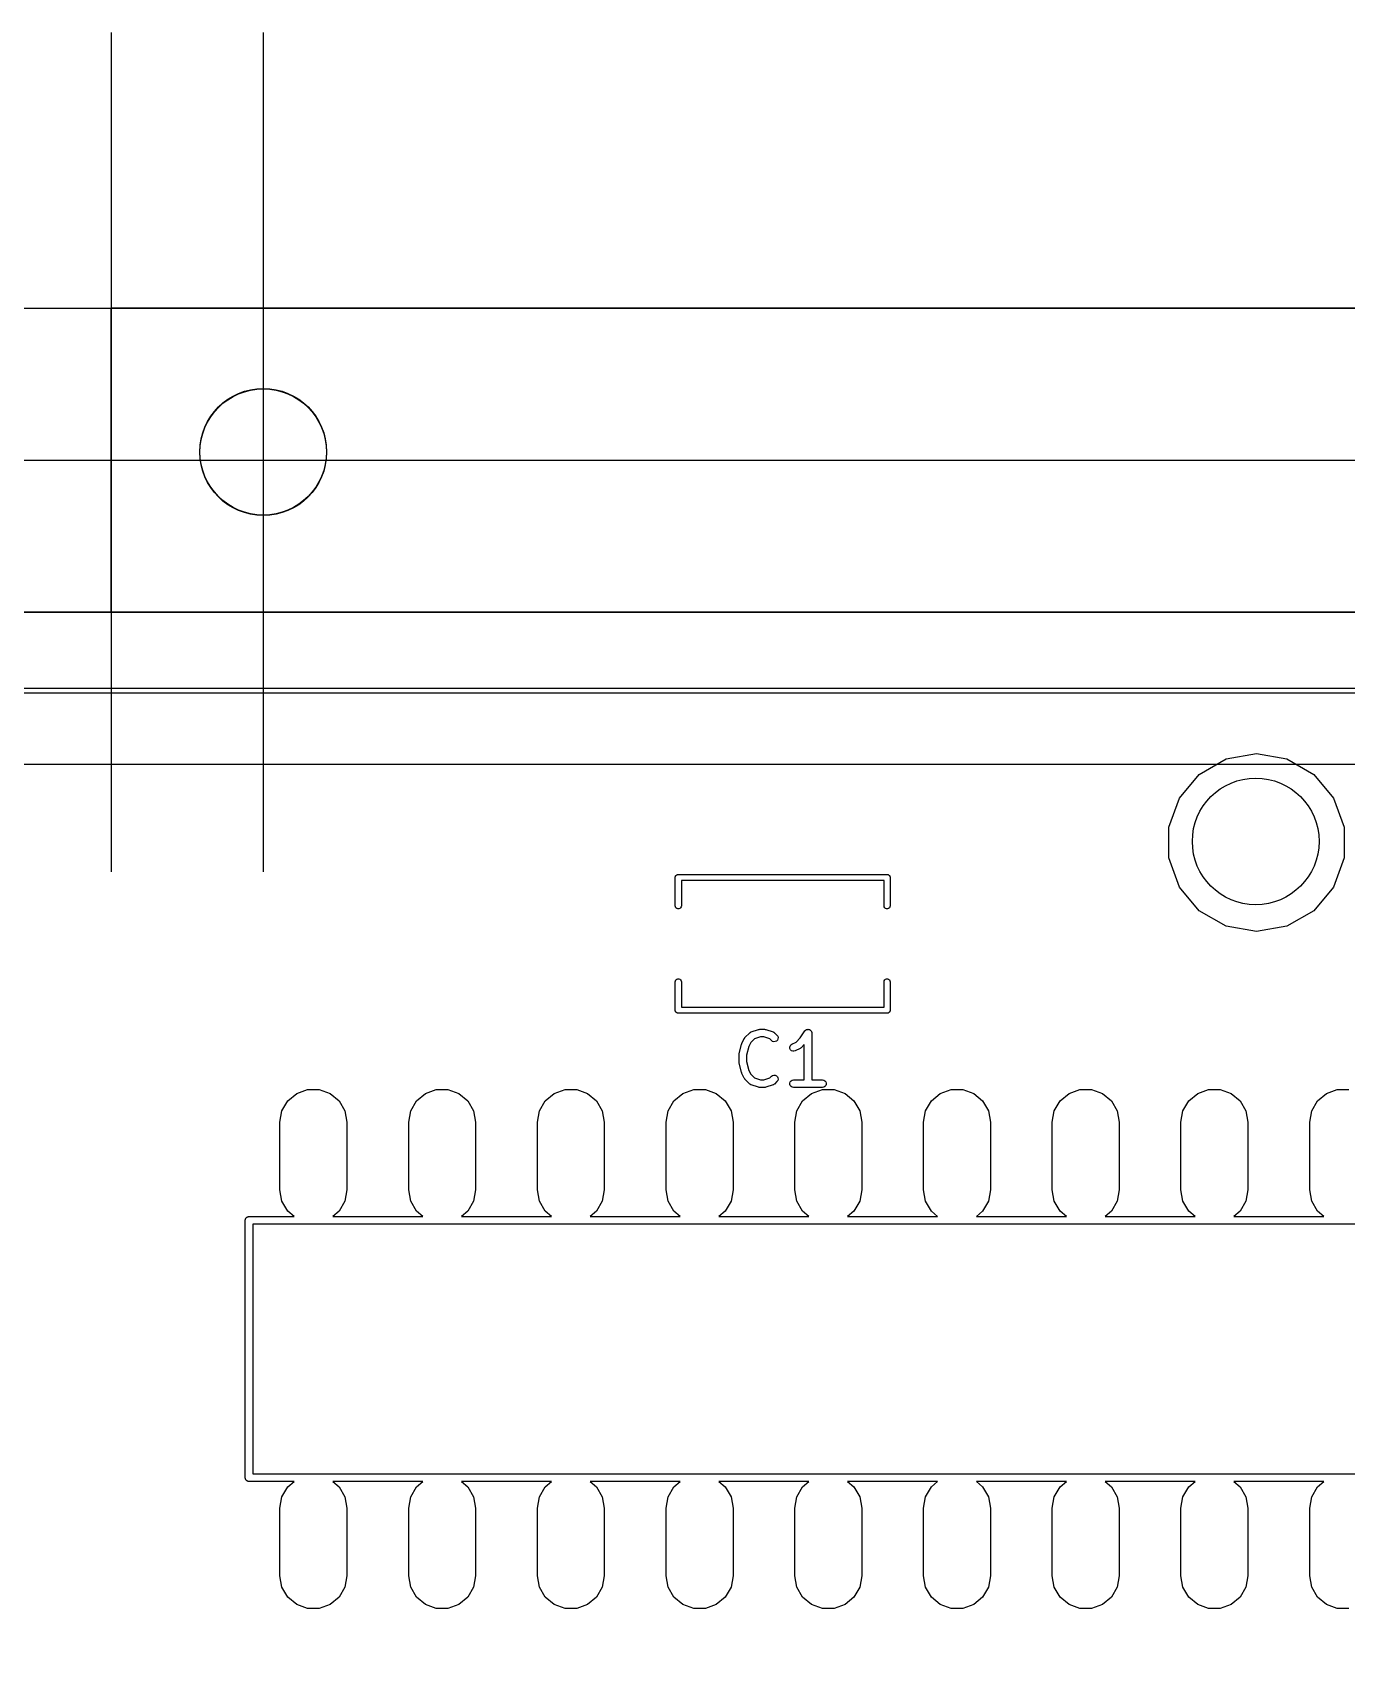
# Model space of a CAD drawing. Header units: millimetres. Extents: x 30 to 728, y -111 to 447.
# Drawn here: x 152.55 to 178.49, y 180.07 to 212.08 of the extents above; entities that cross this region are included whole.
import ezdxf

# ---------------------------------------------------------------- set-up
doc = ezdxf.new("R2010")
doc.units = ezdxf.units.MM
for name, color, linetype in [('BLACK', 7, 'Continuous'), ('プレート', 6, 'Continuous'), ('上壁', 4, 'Continuous'), ('下壁1', 150, 'Continuous'), ('下壁2', 2, 'Continuous'), ('化粧板', 1, 'Continuous'), ('参照PCB', 7, 'Continuous'), ('寸法', 21, 'Continuous'), ('裏面', 3, 'Continuous')]:
    doc.layers.add(name, color=color, linetype=linetype)
doc.layers.add('補助線', color=4, linetype='Continuous', transparency=0.8)

# ---------------------------------------------------------------- blocks, each defined once
blk = doc.blocks.new('hhskb-F.SilkS')
at = {"layer": 'BLACK'}
for p, q in [((141.971, -30.6543), (142.499, -30.3493)), ((142.499, -30.3493), (143.1, -30.2433)), ((143.1, -30.2433), (143.701, -30.3493)), ((143.701, -30.3493), (144.229, -30.6543)), ((141.579, -31.1217), (141.971, -30.6543)), ((144.229, -30.6543), (144.621, -31.1217)), ((141.37, -31.695), (141.579, -31.1217)), ((144.621, -31.1217), (144.83, -31.695)), ((141.37, -32.305), (141.37, -31.695)), ((144.83, -31.695), (144.83, -32.305)), ((141.579, -32.8783), (141.37, -32.305)), ((144.83, -32.305), (144.621, -32.8783)), ((131.644, -32.6514), (131.648, -32.6481)), ((131.648, -32.6481), (131.651, -32.644)), ((131.651, -32.644), (131.656, -32.6414)), ((131.656, -32.6414), (131.66, -32.638)), ((131.66, -32.638), (131.665, -32.6362)), ((131.665, -32.6362), (131.669, -32.6336)), ((131.669, -32.6336), (131.675, -32.6327)), ((131.675, -32.6327), (131.68, -32.6309)), ((131.68, -32.6309), (131.685, -32.6309)), ((131.685, -32.6309), (131.69, -32.63)), ((131.69, -32.63), (135.81, -32.63)), ((135.81, -32.63), (135.815, -32.6309)), ((135.815, -32.6309), (135.82, -32.6309)), ((135.82, -32.6309), (135.825, -32.6327)), ((135.825, -32.6327), (135.831, -32.6336)), ((135.831, -32.6336), (135.835, -32.6362)), ((135.835, -32.6362), (135.84, -32.638)), ((135.84, -32.638), (135.844, -32.6414)), ((135.844, -32.6414), (135.849, -32.644)), ((135.849, -32.644), (135.852, -32.6481)), ((135.852, -32.6481), (135.856, -32.6514)), ((131.63, -32.69), (131.631, -32.6848)), ((131.63, -33.25), (131.63, -32.69)), ((131.631, -32.6796), (131.633, -32.6747)), ((131.631, -32.6848), (131.631, -32.6796)), ((131.633, -32.6747), (131.634, -32.6695)), ((131.634, -32.6695), (131.636, -32.6649)), ((131.636, -32.6649), (131.638, -32.66)), ((131.638, -32.66), (131.641, -32.656)), ((131.641, -32.656), (131.644, -32.6514)), ((135.75, -32.75), (131.75, -32.75)), ((131.75, -32.75), (131.75, -33.25)), ((135.75, -33.25), (135.75, -32.75)), ((135.856, -32.6514), (135.859, -32.656)), ((135.859, -32.656), (135.862, -32.66)), ((135.862, -32.66), (135.864, -32.6649)), ((135.864, -32.6649), (135.866, -32.6695)), ((135.866, -32.6695), (135.867, -32.6747)), ((135.867, -32.6747), (135.869, -32.6796)), ((135.869, -32.6796), (135.869, -32.6848)), ((135.869, -32.6848), (135.87, -32.69)), ((135.87, -32.69), (135.87, -33.25)), ((141.971, -33.3457), (141.579, -32.8783)), ((144.621, -32.8783), (144.229, -33.3457)), ((131.634, -33.2705), (131.63, -33.25)), ((131.644, -33.2886), (131.634, -33.2705)), ((131.66, -33.302), (131.644, -33.2886)), ((131.736, -33.2886), (131.72, -33.302)), ((131.746, -33.2705), (131.736, -33.2886)), ((131.75, -33.25), (131.746, -33.2705)), ((135.754, -33.2705), (135.75, -33.25)), ((135.764, -33.2886), (135.754, -33.2705)), ((135.78, -33.302), (135.764, -33.2886)), ((135.856, -33.2886), (135.84, -33.302)), ((135.866, -33.2705), (135.856, -33.2886)), ((135.87, -33.25), (135.866, -33.2705)), ((131.68, -33.3091), (131.66, -33.302)), ((131.7, -33.3091), (131.68, -33.3091)), ((131.72, -33.302), (131.7, -33.3091)), ((135.8, -33.3091), (135.78, -33.302)), ((135.82, -33.3091), (135.8, -33.3091)), ((135.84, -33.302), (135.82, -33.3091)), ((142.499, -33.6507), (141.971, -33.3457)), ((144.229, -33.3457), (143.701, -33.6507)), ((143.1, -33.7567), (142.499, -33.6507)), ((143.701, -33.6507), (143.1, -33.7567)), ((131.63, -34.75), (131.634, -34.7295)), ((131.63, -35.31), (131.63, -34.75)), ((131.634, -34.7295), (131.644, -34.7114)), ((131.644, -34.7114), (131.66, -34.698)), ((131.66, -34.698), (131.68, -34.6909)), ((131.68, -34.6909), (131.7, -34.6909)), ((131.7, -34.6909), (131.72, -34.698)), ((131.72, -34.698), (131.736, -34.7114)), ((131.736, -34.7114), (131.746, -34.7295)), ((131.746, -34.7295), (131.75, -34.75)), ((131.75, -34.75), (131.75, -35.25)), ((135.75, -34.75), (135.754, -34.7295)), ((135.75, -35.25), (135.75, -34.75)), ((135.754, -34.7295), (135.764, -34.7114)), ((135.764, -34.7114), (135.78, -34.698)), ((135.78, -34.698), (135.8, -34.6909)), ((135.8, -34.6909), (135.82, -34.6909)), ((135.82, -34.6909), (135.84, -34.698)), ((135.84, -34.698), (135.856, -34.7114)), ((135.856, -34.7114), (135.866, -34.7295)), ((135.866, -34.7295), (135.87, -34.75)), ((135.87, -34.75), (135.87, -35.31)), ((131.631, -35.3152), (131.63, -35.31)), ((131.631, -35.3204), (131.631, -35.3152)), ((131.633, -35.3253), (131.631, -35.3204)), ((131.634, -35.3305), (131.633, -35.3253)), ((131.636, -35.3351), (131.634, -35.3305)), ((131.638, -35.34), (131.636, -35.3351)), ((131.641, -35.344), (131.638, -35.34)), ((131.644, -35.3486), (131.641, -35.344)), ((131.648, -35.3519), (131.644, -35.3486)), ((131.651, -35.356), (131.648, -35.3519)), ((131.656, -35.3586), (131.651, -35.356)), ((131.66, -35.362), (131.656, -35.3586)), ((131.665, -35.3638), (131.66, -35.362)), ((131.669, -35.3664), (131.665, -35.3638)), ((131.675, -35.3673), (131.669, -35.3664)), ((131.68, -35.3691), (131.675, -35.3673)), ((131.685, -35.3691), (131.68, -35.3691)), ((131.69, -35.37), (131.685, -35.3691)), ((135.81, -35.37), (131.69, -35.37)), ((131.75, -35.25), (135.75, -35.25)), ((135.815, -35.3691), (135.81, -35.37)), ((135.82, -35.3691), (135.815, -35.3691)), ((135.825, -35.3673), (135.82, -35.3691)), ((135.831, -35.3664), (135.825, -35.3673)), ((135.835, -35.3638), (135.831, -35.3664)), ((135.84, -35.362), (135.835, -35.3638)), ((135.844, -35.3586), (135.84, -35.362)), ((135.849, -35.356), (135.844, -35.3586)), ((135.852, -35.3519), (135.849, -35.356)), ((135.856, -35.3486), (135.852, -35.3519)), ((135.859, -35.344), (135.856, -35.3486)), ((135.862, -35.34), (135.859, -35.344)), ((135.864, -35.3351), (135.862, -35.34)), ((135.866, -35.3305), (135.864, -35.3351)), ((135.867, -35.3253), (135.866, -35.3305)), ((135.869, -35.3204), (135.867, -35.3253)), ((135.87, -35.31), (135.869, -35.3152)), ((135.869, -35.3152), (135.869, -35.3204)), ((133.006, -35.8522), (133.102, -35.757)), ((133.102, -35.757), (133.105, -35.7545)), ((133.105, -35.7545), (133.108, -35.7513)), ((133.108, -35.7513), (133.116, -35.7471)), ((133.116, -35.7471), (133.123, -35.742)), ((133.123, -35.742), (133.127, -35.7409)), ((133.127, -35.7409), (133.131, -35.7388)), ((133.131, -35.7388), (133.274, -35.6912)), ((133.31, -35.8374), (133.195, -35.8756)), ((133.274, -35.6912), (133.286, -35.6895)), ((133.286, -35.6895), (133.298, -35.6874)), ((133.298, -35.6874), (133.393, -35.6874)), ((133.381, -35.8374), (133.31, -35.8374)), ((133.495, -35.8756), (133.381, -35.8374)), ((133.393, -35.6874), (133.405, -35.6895)), ((133.405, -35.6895), (133.417, -35.6912)), ((133.417, -35.6912), (133.559, -35.7388)), ((133.559, -35.7388), (133.563, -35.7409)), ((133.563, -35.7409), (133.567, -35.742)), ((133.567, -35.742), (133.575, -35.7471)), ((133.575, -35.7471), (133.582, -35.7513)), ((133.582, -35.7513), (133.585, -35.7545)), ((133.585, -35.7545), (133.589, -35.757)), ((133.589, -35.757), (133.636, -35.8046)), ((133.636, -35.8046), (133.651, -35.8259)), ((133.651, -35.8259), (133.658, -35.8511)), ((134.096, -35.8575), (134.188, -35.7208)), ((134.188, -35.7208), (134.19, -35.7178)), ((134.19, -35.7178), (134.193, -35.7142)), ((134.193, -35.7142), (134.199, -35.7084)), ((134.199, -35.7084), (134.206, -35.7019)), ((134.206, -35.7019), (134.209, -35.7001)), ((134.209, -35.7001), (134.213, -35.6974)), ((134.213, -35.6974), (134.221, -35.6944)), ((134.221, -35.6944), (134.229, -35.6904)), ((134.229, -35.6904), (134.233, -35.6899)), ((134.233, -35.6899), (134.237, -35.6885)), ((134.237, -35.6885), (134.246, -35.6885)), ((134.246, -35.6885), (134.255, -35.6875)), ((134.255, -35.6875), (134.259, -35.6885)), ((134.259, -35.6885), (134.263, -35.6885)), ((134.263, -35.6885), (134.271, -35.6916)), ((134.271, -35.6916), (134.28, -35.6937)), ((134.28, -35.6937), (134.284, -35.696)), ((134.284, -35.696), (134.287, -35.6974)), ((134.287, -35.6974), (134.294, -35.7032)), ((134.294, -35.7032), (134.302, -35.7081)), ((134.302, -35.7081), (134.304, -35.7115)), ((134.304, -35.7115), (134.307, -35.7142)), ((134.307, -35.7142), (134.312, -35.7219)), ((134.312, -35.7219), (134.317, -35.7291)), ((134.317, -35.7291), (134.318, -35.7331)), ((134.318, -35.7331), (134.32, -35.7367)), ((134.32, -35.7367), (134.322, -35.7455)), ((134.322, -35.7455), (134.325, -35.7541)), ((134.325, -35.7541), (134.324, -35.7583)), ((134.324, -35.7583), (134.325, -35.7624)), ((134.325, -35.7624), (134.325, -36.6874)), ((132.892, -36.1728), (132.939, -35.9823)), ((132.939, -35.9823), (132.942, -35.9748)), ((132.942, -35.9748), (132.945, -35.9669)), ((132.945, -35.9669), (132.992, -35.8717)), ((132.992, -35.8717), (133, -35.862)), ((133, -35.862), (133.006, -35.8522)), ((133.083, -36.0267), (133.039, -36.2002)), ((133.121, -35.9497), (133.083, -36.0267)), ((133.195, -35.8756), (133.121, -35.9497)), ((133.53, -35.9107), (133.495, -35.8756)), ((133.552, -35.9256), (133.53, -35.9107)), ((133.577, -35.9323), (133.552, -35.9256)), ((133.603, -35.9301), (133.577, -35.9323)), ((133.626, -35.9191), (133.603, -35.9301)), ((133.645, -35.9006), (133.626, -35.9191)), ((133.656, -35.877), (133.645, -35.9006)), ((133.658, -35.8511), (133.656, -35.877)), ((133.889, -36.0436), (133.895, -36.0183)), ((133.892, -36.0695), (133.889, -36.0436)), ((133.904, -36.0928), (133.892, -36.0695)), ((133.895, -36.0183), (133.91, -35.9965)), ((133.923, -36.1107), (133.904, -36.0928)), ((133.91, -35.9965), (133.931, -35.981)), ((133.947, -36.121), (133.923, -36.1107)), ((133.931, -35.981), (134.015, -35.9388)), ((133.973, -36.1226), (133.947, -36.121)), ((133.998, -36.1152), (133.973, -36.1226)), ((134.093, -36.0676), (133.998, -36.1152)), ((134.015, -35.9388), (134.096, -35.8575)), ((134.103, -36.0604), (134.093, -36.0676)), ((134.113, -36.0535), (134.103, -36.0604)), ((134.175, -35.9911), (134.113, -36.0535)), ((134.175, -36.6874), (134.175, -35.9911)), ((132.889, -36.191), (132.891, -36.1819)), ((132.889, -36.3338), (132.889, -36.191)), ((132.891, -36.3428), (132.889, -36.3338)), ((132.891, -36.1819), (132.892, -36.1728)), ((132.892, -36.352), (132.891, -36.3428)), ((132.939, -36.5425), (132.892, -36.352)), ((133.039, -36.2002), (133.039, -36.3246)), ((133.039, -36.3246), (133.083, -36.4981)), ((132.942, -36.55), (132.939, -36.5425)), ((132.945, -36.5578), (132.942, -36.55)), ((132.992, -36.6531), (132.945, -36.5578)), ((133, -36.6627), (132.992, -36.6531)), ((133.006, -36.6726), (133, -36.6627)), ((133.102, -36.7678), (133.006, -36.6726)), ((133.083, -36.4981), (133.121, -36.5751)), ((133.105, -36.7703), (133.102, -36.7678)), ((133.108, -36.7735), (133.105, -36.7703)), ((133.116, -36.7777), (133.108, -36.7735)), ((133.123, -36.7827), (133.116, -36.7777)), ((133.121, -36.5751), (133.195, -36.6492)), ((133.127, -36.7839), (133.123, -36.7827)), ((133.131, -36.7859), (133.127, -36.7839)), ((133.274, -36.8335), (133.131, -36.7859)), ((133.195, -36.6492), (133.31, -36.6874)), ((133.31, -36.6874), (133.381, -36.6874)), ((133.381, -36.6874), (133.495, -36.6492)), ((133.559, -36.7859), (133.417, -36.8335)), ((133.495, -36.6492), (133.53, -36.6141)), ((133.53, -36.6141), (133.552, -36.5992)), ((133.552, -36.5992), (133.577, -36.5924)), ((133.563, -36.7839), (133.559, -36.7859)), ((133.567, -36.7827), (133.563, -36.7839)), ((133.575, -36.7777), (133.567, -36.7827)), ((133.582, -36.7735), (133.575, -36.7777)), ((133.577, -36.5924), (133.603, -36.5947)), ((133.585, -36.7703), (133.582, -36.7735)), ((133.589, -36.7678), (133.585, -36.7703)), ((133.636, -36.7202), (133.589, -36.7678)), ((133.603, -36.5947), (133.626, -36.6057)), ((133.626, -36.6057), (133.645, -36.6241)), ((133.651, -36.6988), (133.636, -36.7202)), ((133.645, -36.6241), (133.656, -36.6477)), ((133.658, -36.6737), (133.651, -36.6988)), ((133.656, -36.6477), (133.658, -36.6737)), ((133.89, -36.7494), (133.899, -36.7249)), ((133.89, -36.7754), (133.89, -36.7494)), ((133.899, -36.7999), (133.89, -36.7754)), ((133.899, -36.7249), (133.916, -36.7049)), ((133.916, -36.8198), (133.899, -36.7999)), ((133.916, -36.7049), (133.939, -36.6919)), ((133.939, -36.6919), (133.964, -36.6874)), ((133.964, -36.6874), (134.175, -36.6874)), ((134.325, -36.6874), (134.536, -36.6874)), ((134.536, -36.6874), (134.561, -36.6919)), ((134.561, -36.6919), (134.584, -36.7049)), ((134.584, -36.7049), (134.601, -36.7249)), ((134.601, -36.7999), (134.584, -36.8198)), ((134.601, -36.7249), (134.61, -36.7494)), ((134.61, -36.7754), (134.601, -36.7999)), ((134.61, -36.7494), (134.61, -36.7754)), ((123.869, -37.2987), (123.984, -37.1001)), ((123.984, -37.1001), (124.16, -36.9526)), ((124.16, -36.9526), (124.375, -36.8742)), ((124.375, -36.8742), (124.605, -36.8742)), ((124.605, -36.8742), (124.82, -36.9526)), ((124.82, -36.9526), (124.996, -37.1001)), ((124.996, -37.1001), (125.111, -37.2987)), ((126.409, -37.2987), (126.524, -37.1001)), ((126.524, -37.1001), (126.7, -36.9526)), ((126.7, -36.9526), (126.915, -36.8742)), ((126.915, -36.8742), (127.145, -36.8742)), ((127.145, -36.8742), (127.36, -36.9526)), ((127.36, -36.9526), (127.536, -37.1001)), ((127.536, -37.1001), (127.651, -37.2987)), ((128.949, -37.2987), (129.064, -37.1001)), ((129.064, -37.1001), (129.24, -36.9526)), ((129.24, -36.9526), (129.455, -36.8742)), ((129.455, -36.8742), (129.685, -36.8742)), ((129.685, -36.8742), (129.9, -36.9526)), ((129.9, -36.9526), (130.076, -37.1001)), ((130.076, -37.1001), (130.191, -37.2987)), ((131.489, -37.2987), (131.604, -37.1001)), ((131.604, -37.1001), (131.78, -36.9526)), ((131.78, -36.9526), (131.995, -36.8742)), ((131.995, -36.8742), (132.225, -36.8742)), ((132.225, -36.8742), (132.44, -36.9526)), ((132.44, -36.9526), (132.616, -37.1001)), ((132.616, -37.1001), (132.731, -37.2987)), ((133.286, -36.8353), (133.274, -36.8335)), ((133.298, -36.8374), (133.286, -36.8353)), ((133.393, -36.8374), (133.298, -36.8374)), ((133.405, -36.8353), (133.393, -36.8374)), ((133.417, -36.8335), (133.405, -36.8353)), ((133.939, -36.8329), (133.916, -36.8198)), ((133.964, -36.8374), (133.939, -36.8329)), ((134.536, -36.8374), (133.964, -36.8374)), ((134.029, -37.2987), (134.144, -37.1001)), ((134.144, -37.1001), (134.32, -36.9526)), ((134.32, -36.9526), (134.535, -36.8742)), ((134.535, -36.8742), (134.765, -36.8742)), ((134.561, -36.8329), (134.536, -36.8374)), ((134.584, -36.8198), (134.561, -36.8329)), ((134.765, -36.8742), (134.98, -36.9526)), ((134.98, -36.9526), (135.156, -37.1001)), ((135.156, -37.1001), (135.271, -37.2987)), ((136.569, -37.2987), (136.684, -37.1001)), ((136.684, -37.1001), (136.86, -36.9526)), ((136.86, -36.9526), (137.075, -36.8742)), ((137.075, -36.8742), (137.305, -36.8742)), ((137.305, -36.8742), (137.52, -36.9526)), ((137.52, -36.9526), (137.696, -37.1001)), ((137.696, -37.1001), (137.811, -37.2987)), ((139.109, -37.2987), (139.224, -37.1001)), ((139.224, -37.1001), (139.4, -36.9526)), ((139.4, -36.9526), (139.615, -36.8742)), ((139.615, -36.8742), (139.845, -36.8742)), ((139.845, -36.8742), (140.06, -36.9526)), ((140.06, -36.9526), (140.236, -37.1001)), ((140.236, -37.1001), (140.351, -37.2987)), ((141.649, -37.2987), (141.764, -37.1001)), ((141.764, -37.1001), (141.94, -36.9526)), ((141.94, -36.9526), (142.155, -36.8742)), ((142.155, -36.8742), (142.385, -36.8742)), ((142.385, -36.8742), (142.6, -36.9526)), ((142.6, -36.9526), (142.776, -37.1001)), ((142.776, -37.1001), (142.891, -37.2987)), ((144.189, -37.2987), (144.304, -37.1001)), ((144.304, -37.1001), (144.48, -36.9526)), ((144.48, -36.9526), (144.695, -36.8742)), ((144.695, -36.8742), (144.925, -36.8742)), ((123.83, -37.5246), (123.869, -37.2987)), ((125.111, -37.2987), (125.15, -37.5246)), ((126.37, -37.5246), (126.409, -37.2987)), ((127.651, -37.2987), (127.69, -37.5246)), ((128.91, -37.5246), (128.949, -37.2987)), ((130.191, -37.2987), (130.23, -37.5246)), ((131.45, -37.5246), (131.489, -37.2987)), ((132.731, -37.2987), (132.77, -37.5246)), ((133.99, -37.5246), (134.029, -37.2987)), ((135.271, -37.2987), (135.31, -37.5246)), ((136.53, -37.5246), (136.569, -37.2987)), ((137.811, -37.2987), (137.85, -37.5246)), ((139.07, -37.5246), (139.109, -37.2987)), ((140.351, -37.2987), (140.39, -37.5246)), ((141.61, -37.5246), (141.649, -37.2987)), ((142.891, -37.2987), (142.93, -37.5246)), ((144.15, -37.5246), (144.189, -37.2987)), ((123.83, -38.8554), (123.83, -37.5246)), ((125.15, -37.5246), (125.15, -38.8554)), ((126.37, -38.8554), (126.37, -37.5246)), ((127.69, -37.5246), (127.69, -38.8554)), ((128.91, -38.8554), (128.91, -37.5246)), ((130.23, -37.5246), (130.23, -38.8554)), ((131.45, -38.8554), (131.45, -37.5246)), ((132.77, -37.5246), (132.77, -38.8554)), ((133.99, -38.8554), (133.99, -37.5246)), ((135.31, -37.5246), (135.31, -38.8554)), ((136.53, -38.8554), (136.53, -37.5246)), ((137.85, -37.5246), (137.85, -38.8554)), ((139.07, -38.8554), (139.07, -37.5246)), ((140.39, -37.5246), (140.39, -38.8554)), ((141.61, -38.8554), (141.61, -37.5246)), ((142.93, -37.5246), (142.93, -38.8554)), ((144.15, -38.8554), (144.15, -37.5246)), ((123.869, -39.0813), (123.83, -38.8554)), ((125.15, -38.8554), (125.111, -39.0813)), ((126.409, -39.0813), (126.37, -38.8554)), ((127.69, -38.8554), (127.651, -39.0813)), ((128.949, -39.0813), (128.91, -38.8554)), ((130.23, -38.8554), (130.191, -39.0813)), ((131.489, -39.0813), (131.45, -38.8554)), ((132.77, -38.8554), (132.731, -39.0813)), ((134.029, -39.0813), (133.99, -38.8554)), ((135.31, -38.8554), (135.271, -39.0813)), ((136.569, -39.0813), (136.53, -38.8554)), ((137.85, -38.8554), (137.811, -39.0813)), ((139.109, -39.0813), (139.07, -38.8554)), ((140.39, -38.8554), (140.351, -39.0813)), ((141.649, -39.0813), (141.61, -38.8554)), ((142.93, -38.8554), (142.891, -39.0813)), ((144.189, -39.0813), (144.15, -38.8554)), ((123.984, -39.2799), (123.869, -39.0813)), ((124.108, -39.3838), (123.984, -39.2799)), ((124.996, -39.2799), (124.872, -39.3838)), ((125.111, -39.0813), (124.996, -39.2799)), ((126.524, -39.2799), (126.409, -39.0813)), ((126.648, -39.3838), (126.524, -39.2799)), ((127.536, -39.2799), (127.412, -39.3838)), ((127.651, -39.0813), (127.536, -39.2799)), ((129.064, -39.2799), (128.949, -39.0813)), ((129.188, -39.3838), (129.064, -39.2799)), ((130.076, -39.2799), (129.952, -39.3838)), ((130.191, -39.0813), (130.076, -39.2799)), ((131.604, -39.2799), (131.489, -39.0813)), ((131.728, -39.3838), (131.604, -39.2799)), ((132.616, -39.2799), (132.492, -39.3838)), ((132.731, -39.0813), (132.616, -39.2799)), ((134.144, -39.2799), (134.029, -39.0813)), ((134.268, -39.3838), (134.144, -39.2799)), ((135.156, -39.2799), (135.032, -39.3838)), ((135.271, -39.0813), (135.156, -39.2799)), ((136.684, -39.2799), (136.569, -39.0813)), ((136.808, -39.3838), (136.684, -39.2799)), ((137.696, -39.2799), (137.572, -39.3838)), ((137.811, -39.0813), (137.696, -39.2799)), ((139.224, -39.2799), (139.109, -39.0813)), ((139.348, -39.3838), (139.224, -39.2799)), ((140.236, -39.2799), (140.112, -39.3838)), ((140.351, -39.0813), (140.236, -39.2799)), ((141.764, -39.2799), (141.649, -39.0813)), ((141.888, -39.3838), (141.764, -39.2799)), ((142.776, -39.2799), (142.652, -39.3838)), ((142.891, -39.0813), (142.776, -39.2799)), ((144.304, -39.2799), (144.189, -39.0813)), ((144.428, -39.3838), (144.304, -39.2799)), ((123.144, -39.46), (123.145, -39.4534)), ((123.144, -44.54), (123.144, -39.46)), ((123.145, -39.4468), (123.147, -39.4405)), ((123.145, -39.4534), (123.145, -39.4468)), ((123.147, -39.4405), (123.148, -39.4339)), ((123.148, -39.4339), (123.152, -39.4282)), ((123.152, -39.4282), (123.154, -39.4219)), ((123.154, -39.4219), (123.158, -39.4168)), ((123.158, -39.4168), (123.162, -39.411)), ((123.162, -39.411), (123.167, -39.4067)), ((123.167, -39.4067), (123.171, -39.4016)), ((123.171, -39.4016), (123.177, -39.3983)), ((123.177, -39.3983), (123.182, -39.394)), ((123.182, -39.394), (123.188, -39.3917)), ((123.188, -39.3917), (123.194, -39.3884)), ((123.194, -39.3884), (123.201, -39.3872)), ((123.201, -39.3872), (123.207, -39.385)), ((123.207, -39.385), (123.213, -39.385)), ((123.213, -39.385), (123.22, -39.3838)), ((123.22, -39.3838), (124.108, -39.3838)), ((158.653, -39.5362), (123.296, -39.5362)), ((123.296, -39.5362), (123.296, -44.4638)), ((124.872, -39.3838), (126.648, -39.3838)), ((127.412, -39.3838), (129.188, -39.3838)), ((129.952, -39.3838), (131.728, -39.3838)), ((132.492, -39.3838), (134.268, -39.3838)), ((135.032, -39.3838), (136.808, -39.3838)), ((137.572, -39.3838), (139.348, -39.3838)), ((140.112, -39.3838), (141.888, -39.3838)), ((142.652, -39.3838), (144.428, -39.3838)), ((123.296, -44.4638), (158.704, -44.4638)), ((123.145, -44.5466), (123.144, -44.54)), ((123.145, -44.5532), (123.145, -44.5466)), ((123.147, -44.5595), (123.145, -44.5532)), ((123.148, -44.5661), (123.147, -44.5595)), ((123.152, -44.5718), (123.148, -44.5661)), ((123.154, -44.5781), (123.152, -44.5718)), ((123.158, -44.5832), (123.154, -44.5781)), ((123.162, -44.589), (123.158, -44.5832)), ((123.167, -44.5933), (123.162, -44.589)), ((123.171, -44.5984), (123.167, -44.5933)), ((123.177, -44.6017), (123.171, -44.5984)), ((123.182, -44.606), (123.177, -44.6017)), ((123.188, -44.6083), (123.182, -44.606)), ((123.194, -44.6116), (123.188, -44.6083)), ((123.201, -44.6128), (123.194, -44.6116)), ((123.207, -44.615), (123.201, -44.6128)), ((123.213, -44.615), (123.207, -44.615)), ((123.22, -44.6162), (123.213, -44.615)), ((124.108, -44.6162), (123.22, -44.6162)), ((123.869, -44.9187), (123.984, -44.7201)), ((123.984, -44.7201), (124.108, -44.6162)), ((126.648, -44.6162), (124.872, -44.6162)), ((124.872, -44.6162), (124.996, -44.7201)), ((124.996, -44.7201), (125.111, -44.9187)), ((126.409, -44.9187), (126.524, -44.7201)), ((126.524, -44.7201), (126.648, -44.6162)), ((129.188, -44.6162), (127.412, -44.6162)), ((127.412, -44.6162), (127.536, -44.7201)), ((127.536, -44.7201), (127.651, -44.9187)), ((128.949, -44.9187), (129.064, -44.7201)), ((129.064, -44.7201), (129.188, -44.6162)), ((131.728, -44.6162), (129.952, -44.6162)), ((129.952, -44.6162), (130.076, -44.7201)), ((130.076, -44.7201), (130.191, -44.9187)), ((131.489, -44.9187), (131.604, -44.7201)), ((131.604, -44.7201), (131.728, -44.6162)), ((134.268, -44.6162), (132.492, -44.6162)), ((132.492, -44.6162), (132.616, -44.7201)), ((132.616, -44.7201), (132.731, -44.9187)), ((134.029, -44.9187), (134.144, -44.7201)), ((134.144, -44.7201), (134.268, -44.6162)), ((136.808, -44.6162), (135.032, -44.6162)), ((135.032, -44.6162), (135.156, -44.7201)), ((135.156, -44.7201), (135.271, -44.9187)), ((136.569, -44.9187), (136.684, -44.7201)), ((136.684, -44.7201), (136.808, -44.6162)), ((139.348, -44.6162), (137.572, -44.6162)), ((137.572, -44.6162), (137.696, -44.7201)), ((137.696, -44.7201), (137.811, -44.9187)), ((139.109, -44.9187), (139.224, -44.7201)), ((139.224, -44.7201), (139.348, -44.6162)), ((141.888, -44.6162), (140.112, -44.6162)), ((140.112, -44.6162), (140.236, -44.7201)), ((140.236, -44.7201), (140.351, -44.9187)), ((141.649, -44.9187), (141.764, -44.7201)), ((141.764, -44.7201), (141.888, -44.6162)), ((144.428, -44.6162), (142.652, -44.6162)), ((142.652, -44.6162), (142.776, -44.7201)), ((142.776, -44.7201), (142.891, -44.9187)), ((144.189, -44.9187), (144.304, -44.7201)), ((144.304, -44.7201), (144.428, -44.6162)), ((123.83, -45.1446), (123.869, -44.9187)), ((125.111, -44.9187), (125.15, -45.1446)), ((126.37, -45.1446), (126.409, -44.9187)), ((127.651, -44.9187), (127.69, -45.1446)), ((128.91, -45.1446), (128.949, -44.9187)), ((130.191, -44.9187), (130.23, -45.1446)), ((131.45, -45.1446), (131.489, -44.9187)), ((132.731, -44.9187), (132.77, -45.1446)), ((133.99, -45.1446), (134.029, -44.9187)), ((135.271, -44.9187), (135.31, -45.1446)), ((136.53, -45.1446), (136.569, -44.9187)), ((137.811, -44.9187), (137.85, -45.1446)), ((139.07, -45.1446), (139.109, -44.9187)), ((140.351, -44.9187), (140.39, -45.1446)), ((141.61, -45.1446), (141.649, -44.9187)), ((142.891, -44.9187), (142.93, -45.1446)), ((144.15, -45.1446), (144.189, -44.9187)), ((123.83, -46.4754), (123.83, -45.1446)), ((125.15, -45.1446), (125.15, -46.4754)), ((126.37, -46.4754), (126.37, -45.1446)), ((127.69, -45.1446), (127.69, -46.4754)), ((128.91, -46.4754), (128.91, -45.1446)), ((130.23, -45.1446), (130.23, -46.4754)), ((131.45, -46.4754), (131.45, -45.1446)), ((132.77, -45.1446), (132.77, -46.4754)), ((133.99, -46.4754), (133.99, -45.1446)), ((135.31, -45.1446), (135.31, -46.4754)), ((136.53, -46.4754), (136.53, -45.1446)), ((137.85, -45.1446), (137.85, -46.4754)), ((139.07, -46.4754), (139.07, -45.1446)), ((140.39, -45.1446), (140.39, -46.4754)), ((141.61, -46.4754), (141.61, -45.1446)), ((142.93, -45.1446), (142.93, -46.4754)), ((144.15, -46.4754), (144.15, -45.1446)), ((123.869, -46.7013), (123.83, -46.4754)), ((123.984, -46.8999), (123.869, -46.7013)), ((125.111, -46.7013), (124.996, -46.8999)), ((125.15, -46.4754), (125.111, -46.7013)), ((126.409, -46.7013), (126.37, -46.4754)), ((126.524, -46.8999), (126.409, -46.7013)), ((127.651, -46.7013), (127.536, -46.8999)), ((127.69, -46.4754), (127.651, -46.7013)), ((128.949, -46.7013), (128.91, -46.4754)), ((129.064, -46.8999), (128.949, -46.7013)), ((130.191, -46.7013), (130.076, -46.8999)), ((130.23, -46.4754), (130.191, -46.7013)), ((131.489, -46.7013), (131.45, -46.4754)), ((131.604, -46.8999), (131.489, -46.7013)), ((132.731, -46.7013), (132.616, -46.8999)), ((132.77, -46.4754), (132.731, -46.7013)), ((134.029, -46.7013), (133.99, -46.4754)), ((134.144, -46.8999), (134.029, -46.7013)), ((135.271, -46.7013), (135.156, -46.8999)), ((135.31, -46.4754), (135.271, -46.7013)), ((136.569, -46.7013), (136.53, -46.4754)), ((136.684, -46.8999), (136.569, -46.7013)), ((137.811, -46.7013), (137.696, -46.8999)), ((137.85, -46.4754), (137.811, -46.7013)), ((139.109, -46.7013), (139.07, -46.4754)), ((139.224, -46.8999), (139.109, -46.7013)), ((140.351, -46.7013), (140.236, -46.8999)), ((140.39, -46.4754), (140.351, -46.7013)), ((141.649, -46.7013), (141.61, -46.4754)), ((141.764, -46.8999), (141.649, -46.7013)), ((142.891, -46.7013), (142.776, -46.8999)), ((142.93, -46.4754), (142.891, -46.7013)), ((144.189, -46.7013), (144.15, -46.4754)), ((144.304, -46.8999), (144.189, -46.7013)), ((124.16, -47.0474), (123.984, -46.8999)), ((124.375, -47.1258), (124.16, -47.0474)), ((124.82, -47.0474), (124.605, -47.1258)), ((124.996, -46.8999), (124.82, -47.0474)), ((126.7, -47.0474), (126.524, -46.8999)), ((126.915, -47.1258), (126.7, -47.0474)), ((127.36, -47.0474), (127.145, -47.1258)), ((127.536, -46.8999), (127.36, -47.0474)), ((129.24, -47.0474), (129.064, -46.8999)), ((129.455, -47.1258), (129.24, -47.0474)), ((129.9, -47.0474), (129.685, -47.1258)), ((130.076, -46.8999), (129.9, -47.0474)), ((131.78, -47.0474), (131.604, -46.8999)), ((131.995, -47.1258), (131.78, -47.0474)), ((132.44, -47.0474), (132.225, -47.1258)), ((132.616, -46.8999), (132.44, -47.0474)), ((134.32, -47.0474), (134.144, -46.8999)), ((134.535, -47.1258), (134.32, -47.0474)), ((134.98, -47.0474), (134.765, -47.1258)), ((135.156, -46.8999), (134.98, -47.0474)), ((136.86, -47.0474), (136.684, -46.8999)), ((137.075, -47.1258), (136.86, -47.0474)), ((137.52, -47.0474), (137.305, -47.1258)), ((137.696, -46.8999), (137.52, -47.0474)), ((139.4, -47.0474), (139.224, -46.8999)), ((139.615, -47.1258), (139.4, -47.0474)), ((140.06, -47.0474), (139.845, -47.1258)), ((140.236, -46.8999), (140.06, -47.0474)), ((141.94, -47.0474), (141.764, -46.8999)), ((142.155, -47.1258), (141.94, -47.0474)), ((142.6, -47.0474), (142.385, -47.1258)), ((142.776, -46.8999), (142.6, -47.0474)), ((144.48, -47.0474), (144.304, -46.8999)), ((144.695, -47.1258), (144.48, -47.0474)), ((124.605, -47.1258), (124.375, -47.1258)), ((127.145, -47.1258), (126.915, -47.1258)), ((129.685, -47.1258), (129.455, -47.1258)), ((132.225, -47.1258), (131.995, -47.1258)), ((134.765, -47.1258), (134.535, -47.1258)), ((137.305, -47.1258), (137.075, -47.1258)), ((139.845, -47.1258), (139.615, -47.1258)), ((142.385, -47.1258), (142.155, -47.1258)), ((144.925, -47.1258), (144.695, -47.1258))]:
    blk.add_line(p, q, dxfattribs=at)

msp = doc.modelspace()

# ---------------------------------------------------------------- linework, layer by layer
at = {"layer": 'プレート'}
msp.add_lwpolyline([(55.158, 200.636), (55.158, 79.636, 0.414214), (61.158, 73.636), (205.158, 73.636, 0.414214), (211.158, 79.636), (211.158, 200.636, 0.414214), (205.158, 206.636), (154.108, 206.636), (154.108, 200.636), (194.833, 200.636), (194.833, 196.616), (194.833, 179.273), (143.108, 179.273), (136.945, 179.273), (136.945, 200.636), (143.108, 200.636), (143.108, 206.636), (61.158, 206.636, 0.414214)], format="xyb", close=True, dxfattribs=at)
msp.add_circle((157.108, 203.802), 1.25, dxfattribs=at)
at = {"layer": '上壁'}
msp.add_lwpolyline([(211.158, 200.636), (154.108, 200.636), (154.108, 206.636), (205.158, 206.636, -0.414214)], format="xyb", close=True, dxfattribs=at)
msp.add_circle((157.108, 203.793), 1.25, dxfattribs=at)
at = {"layer": '下壁1'}
msp.add_lwpolyline([(211.158, 200.636), (154.108, 200.636), (154.108, 206.636), (205.158, 206.636, -0.414214)], format="xyb", close=True, dxfattribs=at)
msp.add_circle((157.108, 203.793), 1.25, dxfattribs=at)
at = {"layer": '下壁2'}
msp.add_lwpolyline([(211.158, 200.636), (55.158, 200.636, -0.414214), (61.158, 206.636), (205.158, 206.636, -0.414214)], format="xyb", close=True, dxfattribs=at)
msp.add_circle((157.108, 203.793), 1.25, dxfattribs=at)
at = {"layer": '化粧板'}
msp.add_lwpolyline([(61.158, 206.636), (205.158, 206.636, -0.414214), (211.158, 200.636), (211.158, 79.636, -0.414214), (205.158, 73.636), (61.158, 73.636, -0.414214), (55.158, 79.636), (55.158, 200.636, -0.414214)], format="xyb", close=True, dxfattribs=at)
msp.add_circle((157.108, 203.793), 1.25, dxfattribs=at)
at = {"layer": '参照PCB'}
for p, q in [((62.608, 199.136), (203.608, 199.136)), ((203.558, 199.036), (62.658, 199.036))]:
    msp.add_line(p, q, dxfattribs=at)
at = {"layer": '裏面'}
msp.add_lwpolyline([(61.158, 206.636), (205.158, 206.636, -0.414214), (211.158, 200.636), (211.158, 79.636, -0.414214), (205.158, 73.636), (61.158, 73.636, -0.414214), (55.158, 79.636), (55.158, 200.636, -0.414214)], format="xyb", close=True, dxfattribs=at)
for centre in [(157.108, 203.801), (176.692, 196.109)]:
    msp.add_circle(centre, 1.25, dxfattribs=at)
at = {"layer": '補助線'}
for p, q in [((154.108, 212.081), (154.108, 195.506)), ((157.108, 212.081), (157.108, 195.506)), ((30.056, 206.636), (254.578, 206.636)), ((30.056, 203.636), (254.578, 203.636)), ((30.056, 200.636), (254.578, 200.636)), ((30.056, 197.636), (254.578, 197.636))]:
    msp.add_line(p, q, dxfattribs=at)

# ---------------------------------------------------------------- block references
at = {"layer": '寸法', "linetype": 'ByBlock'}
msp.add_blockref('hhskb-F.SilkS', (33.608, 228.086), dxfattribs=at)

doc.saveas('drawing.dxf')
